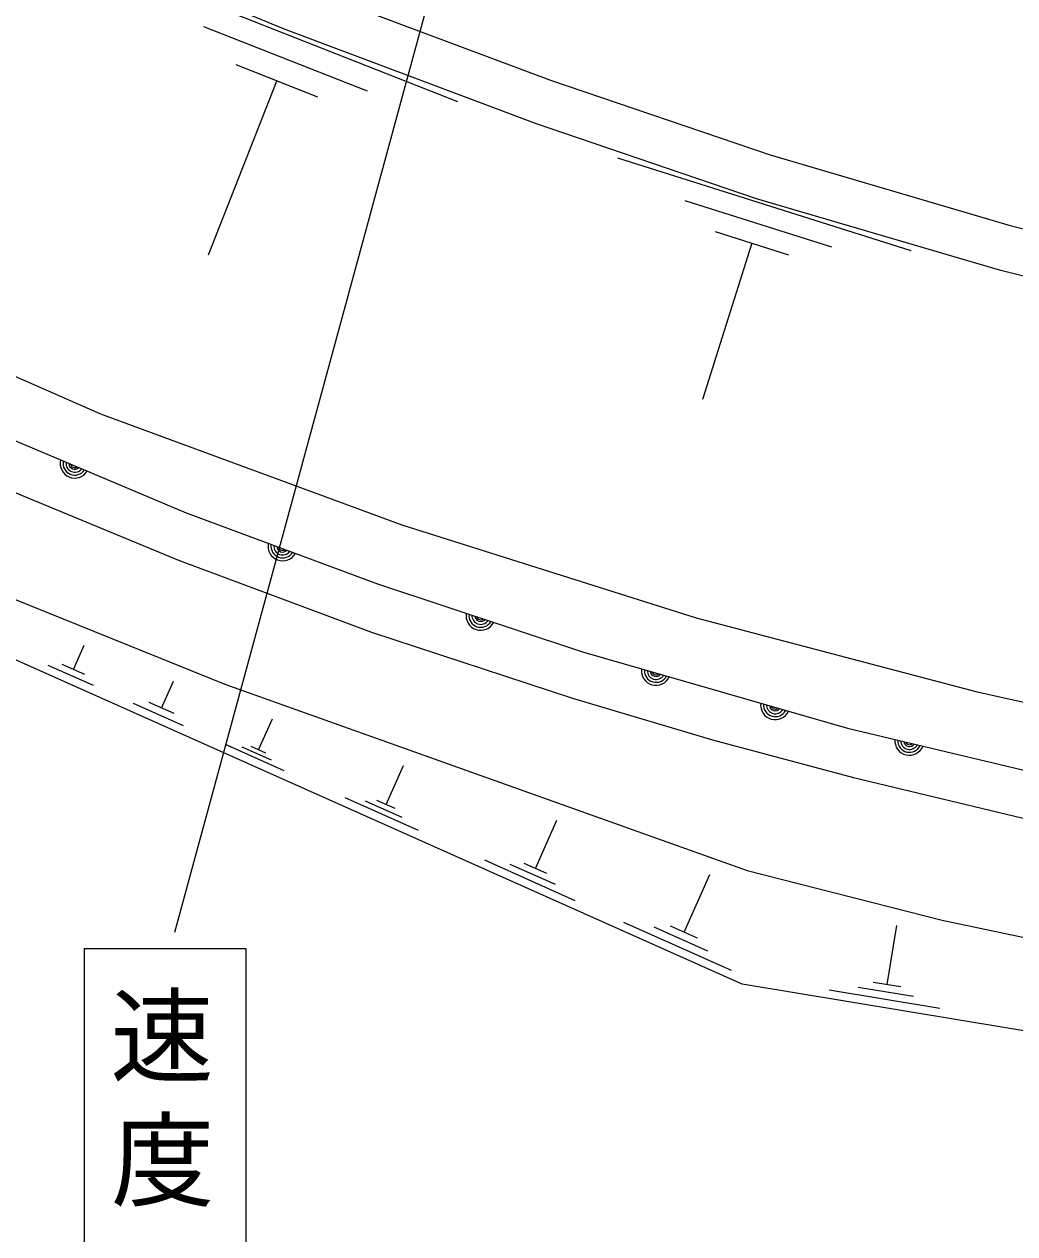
# Model space of a CAD drawing. Units: millimetres, scale not verified. Extents: x 40000 to 680000, y 20000 to 380000.
# Drawn here: x 164811 to 188756, y 244494 to 273736 of the extents above; entities that cross this region are included whole.
import ezdxf
from ezdxf.enums import TextEntityAlignment as Align

# ---------------------------------------------------------------- set-up
doc = ezdxf.new("R2010")
doc.units = ezdxf.units.MM
doc.header["$LTSCALE"] = 1000
doc.layers.add('M-BGD', color=7, linetype='Continuous', lineweight=25)
doc.layers.add('M-STR-STRC', color=7, linetype='Continuous', lineweight=25)
doc.styles.add('ＭＳ ゴシック', font='')
doc.styles.get('ＭＳ ゴシック').set_extended_font_data('MS Gothic')

msp = doc.modelspace()

# ---------------------------------------------------------------- linework, layer by layer
at = {"layer": 'M-BGD'}
for p, q in [((167376, 274984), (175284, 271870)), ((169145, 273678), (173099, 272121)), ((169926, 272762), (171903, 271983)), ((170915, 272372), (169254, 268155)), ((179156, 270506), (186243, 268267)), ((180778, 269473), (184322, 268354)), ((181515, 268721), (183287, 268161)), ((182401, 268441), (181207, 264661)), ((166002, 258137), (166263, 258721)), ((166484, 257746), (165389, 258236)), ((166276, 258015), (165728, 258259)), ((168132, 257204), (168420, 257850)), ((168435, 257069), (167830, 257339)), ((168665, 256773), (167455, 257313)), ((170473, 256192), (170810, 256947)), ((171096, 255688), (169681, 256319)), ((170785, 255940), (170077, 256256)), ((170650, 256113), (170296, 256271)), ((173559, 254871), (173981, 255816)), ((174340, 254240), (172568, 255031)), ((173949, 254556), (173064, 254951)), ((173781, 254772), (173338, 254970)), ((177169, 253327), (177690, 254494)), ((178133, 252546), (175944, 253523)), ((177651, 252936), (176557, 253425)), ((177442, 253204), (176895, 253449)), ((180763, 251788), (181383, 253177)), ((181909, 250860), (179306, 252022)), ((181336, 251324), (180035, 251905)), ((181088, 251643), (180437, 251934)), ((185668, 250517), (185904, 251944)), ((186947, 249938), (184270, 250381)), ((186307, 250228), (184969, 250449)), ((186002, 250461), (185333, 250572))]:
    msp.add_line(p, q, dxfattribs=at)
for points in [[(154095, 282929), (160047, 279761), (166091, 276886), (171471, 274657), (177533, 272381), (182840, 270575), (188644, 268871), (194209, 267489), (199472, 266425)], [(154435, 281502), (159552, 278778), (165643, 275881), (171067, 273633), (177163, 271345), (182508, 269526), (188357, 267809), (193968, 266415), (199446, 265308)], [(157576, 268302), (166653, 264317), (173942, 261637), (181053, 259386), (187843, 257599), (193954, 256242), (195919, 255991), (199195, 254479)], [(157890, 266783), (157199, 265878), (163059, 263043), (168539, 260780), (173208, 259041), (178068, 257445), (181450, 256432), (184857, 255527), (190503, 254169), (195363, 253192), (198436, 252644), (198492, 253768)], [(157890, 266783), (163298, 264210), (168729, 261923), (173351, 260208), (178306, 258564), (184714, 256718), (190598, 255312), (198492, 253768)]]:
    msp.add_lwpolyline(points, dxfattribs=at)
msp.add_lwpolyline([(159867, 261736), (169658, 257781), (182284, 253279), (187001, 252076), (195839, 250217), (195792, 249479), (192528, 248812), (182165, 250527), (158819, 260950)], close=True, dxfattribs=at)
for centre, radius, start, end in [((166034, 263117), 354, 165.9638, 328.3689), ((166034, 263117), 283, 168.1878, 326.1449), ((166034, 263117), 212, 171.9341, 322.3986), ((166034, 263117), 142, 179.6458, 314.6868), ((166034, 263117), 100, 189.9635, 304.3692), ((166034, 263117), 100, 189.9635, 304.3692), ((171059, 261116), 354, 168.4358, 330.841), ((171059, 261116), 283, 170.6599, 328.6169), ((171059, 261116), 212, 174.4062, 324.8706), ((171059, 261116), 142, 182.1179, 317.1589), ((171059, 261116), 100, 192.4356, 306.8412), ((171059, 261116), 100, 192.4356, 306.8412), ((175845, 259438), 354, 170.4451, 332.8503), ((175845, 259438), 283, 172.6692, 330.6263), ((175845, 259438), 212, 176.4155, 326.88), ((175845, 259438), 142, 184.1272, 319.1682), ((175845, 259438), 100, 194.4449, 308.8506), ((175845, 259438), 100, 194.4449, 308.8506), ((180084, 258108), 354, 172.7255, 335.1307), ((180084, 258108), 283, 174.9495, 332.9066), ((180084, 258108), 212, 178.6959, 329.1603), ((180084, 258108), 142, 186.4076, 321.4486), ((180084, 258108), 100, 196.7253, 311.1309), ((180084, 258108), 100, 196.7253, 311.1309), ((182966, 257278), 354, 172.7255, 335.1307), ((182966, 257278), 283, 174.9495, 332.9066), ((182966, 257278), 212, 178.6959, 329.1603), ((182966, 257278), 142, 186.4076, 321.4486), ((182966, 257278), 100, 196.7253, 311.1309), ((182966, 257278), 100, 196.7253, 311.1309), ((186210, 256416), 354, 175.3631, 337.7683), ((186210, 256416), 283, 177.5872, 335.5442), ((186210, 256416), 212, 181.3335, 331.7979), ((186210, 256416), 142, 189.0452, 324.0862), ((186210, 256416), 100, 199.3629, 313.7685), ((186210, 256416), 100, 199.3629, 313.7685)]:
    msp.add_arc(centre, radius, start, end, dxfattribs=at)
at = {"layer": 'M-STR-STRC'}
for p, q in [((176148, 280055), (168445, 251776)), ((166264, 251392), (170167, 251392)), ((166264, 251392), (166264, 238096)), ((170167, 251392), (170167, 238096))]:
    msp.add_line(p, q, dxfattribs=at)

# ---------------------------------------------------------------- texts
at = {"layer": 'M-STR-STRC', "style": 'ＭＳ ゴシック'}
for s, p in [('速', (166890, 247803)), ('度', (166910, 244803))]:
    msp.add_text(s, height=1833, dxfattribs=at).set_placement(p, align=Align.BOTTOM_LEFT)

doc.saveas('drawing.dxf')
